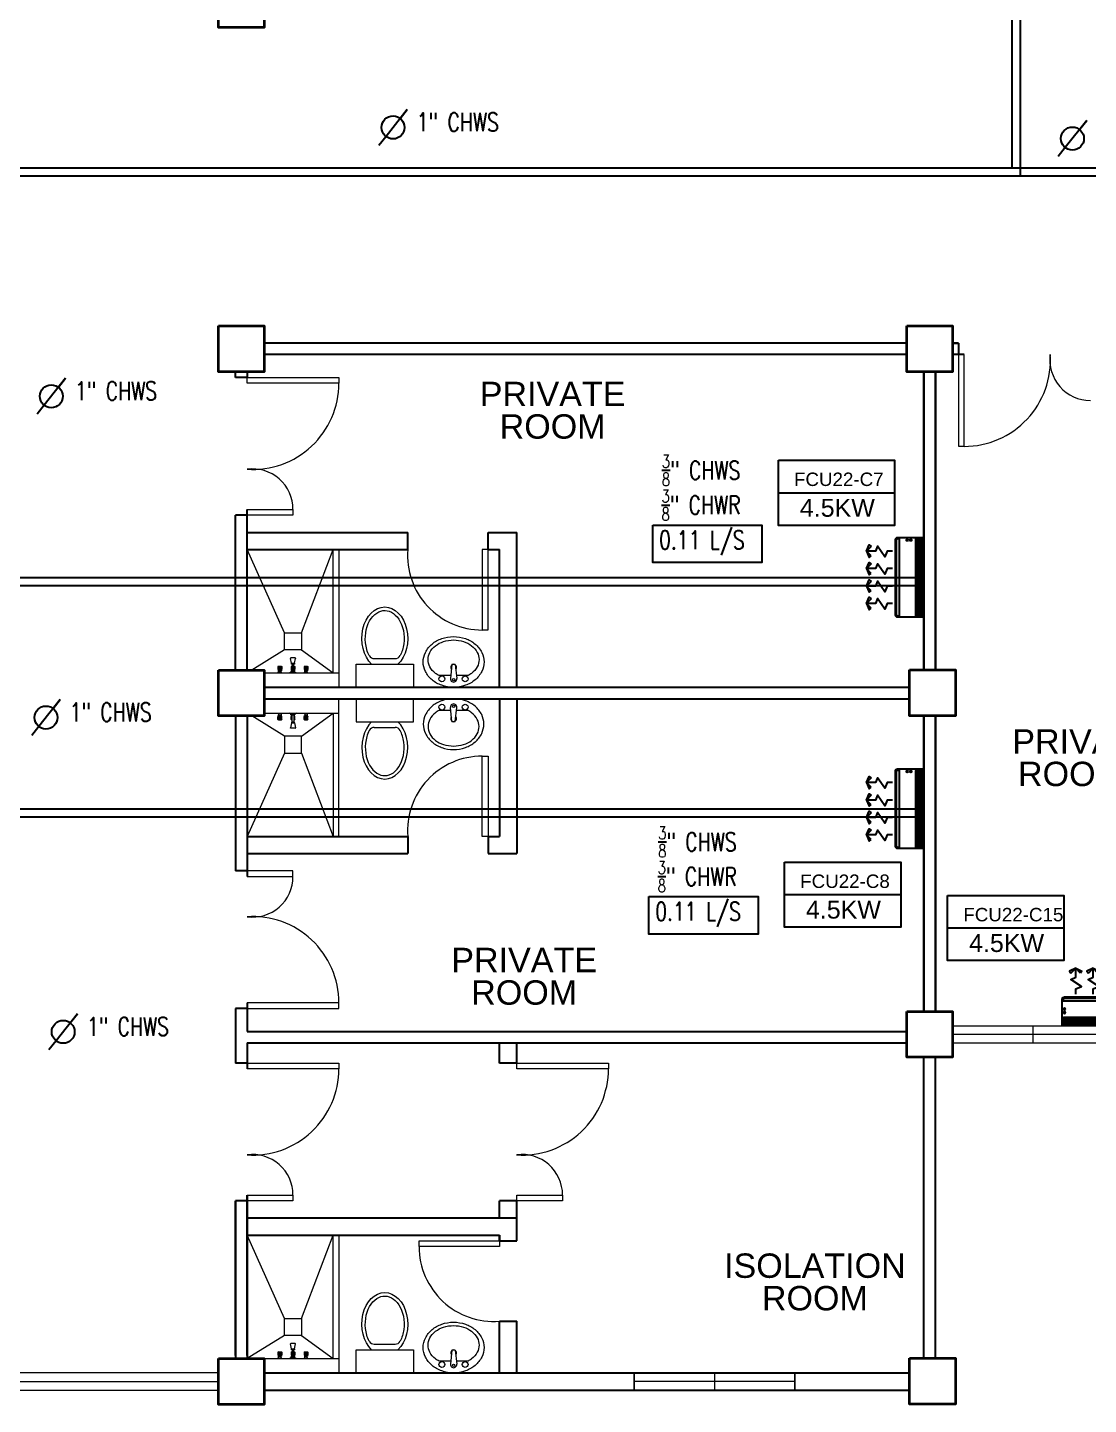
# Model space of a CAD drawing. Header units: millimetres. Extents: x 5 to 430, y 3 to 339.
# Drawn here: x 144.51 to 153.76, y 101.11 to 113.11 of the extents above; entities that cross this region are included whole.
import ezdxf

# ---------------------------------------------------------------- set-up
doc = ezdxf.new("R2010")
doc.units = ezdxf.units.MM
doc.header["$MEASUREMENT"] = 0
for name, color, linetype in [('AIR', 7, 'Continuous'), ('fcu line', 7, 'Continuous'), ('fcu return', 7, 'Continuous'), ('label', 7, 'Continuous'), ('Legends', 7, 'Continuous'), ('pipe label', 7, 'Continuous')]:
    doc.layers.add(name, color=color, linetype=linetype)
doc.styles.add('Arch-Dim', font='simplex.shx', dxfattribs={"width": 0.75})
doc.styles.get("Standard").update_dxf_attribs({"font": 'arial.ttf'})
doc.styles.add('SWISSLT175', font='swissl.ttf', dxfattribs={"height": 0.175})

# ---------------------------------------------------------------- blocks, each defined once
blk = doc.blocks.new('CARRIER-S30-32 (FCD)')
at = {"layer": 'AIR'}
for p, q in [((0.825, -0.05), (-0.825, -0.05)), ((0.825, -0.075), (-0.825, -0.075)), ((0.825, -0.1), (-0.825, -0.1)), ((0.825, -0.125), (-0.825, -0.125)), ((0.825, -0.15), (-0.825, -0.15)), ((-0.6, -0.025), (-0.6, -0.175)), ((-0.4, -0.025), (-0.4, -0.175)), ((-0.2, -0.025), (-0.2, -0.175)), ((0, -0.025), (0, -0.175)), ((0.2, -0.025), (0.2, -0.175)), ((0.4, -0.025), (0.4, -0.175)), ((0.6, -0.025), (0.6, -0.175))]:
    blk.add_line(p, q, dxfattribs=at)
for points in [[(-0.8, -0.62), (0.8, -0.62, 0.414214), (0.85, -0.57), (0.85, 0), (-0.85, 0), (-0.85, -0.57, 0.414214)], [(-0.8, -0.595), (0.8, -0.595, 0.414214), (0.825, -0.57), (0.825, -0.525), (-0.825, -0.525), (-0.825, -0.57, 0.414214)]]:
    blk.add_lwpolyline(points, format="xyb", close=True, dxfattribs=at)
for points in [[(-0.825, -0.025), (0.825, -0.025), (0.825, -0.175), (-0.825, -0.175)], [(-0.664, -1.134), (-0.562, -1.239), (-0.697, -1.177)], [(-0.461, -1.134), (-0.562, -1.239), (-0.428, -1.177)], [(-0.289, -1.134), (-0.188, -1.239), (-0.322, -1.177)], [(-0.086, -1.134), (-0.188, -1.239), (-0.053, -1.177)], [(0.086, -1.134), (0.187, -1.239), (0.053, -1.177)], [(0.289, -1.134), (0.187, -1.239), (0.322, -1.177)], [(0.461, -1.134), (0.562, -1.239), (0.428, -1.177)], [(0.664, -1.134), (0.562, -1.239), (0.697, -1.177)]]:
    blk.add_lwpolyline(points, close=True, dxfattribs=at)
for points in [[(-0.562, -0.678), (-0.562, -0.794), (-0.44, -0.843), (-0.667, -0.996), (-0.562, -1.044), (-0.562, -1.239)], [(-0.188, -0.678), (-0.188, -0.794), (-0.065, -0.843), (-0.292, -0.996), (-0.188, -1.044), (-0.188, -1.239)], [(0.187, -0.678), (0.187, -0.794), (0.31, -0.843), (0.083, -0.996), (0.187, -1.044), (0.187, -1.239)], [(0.562, -0.678), (0.562, -0.794), (0.685, -0.843), (0.458, -0.996), (0.562, -1.044), (0.562, -1.239)]]:
    blk.add_lwpolyline(points, dxfattribs=at)
for centre in [(-0.8, -0.285), (-0.8, -0.36)]:
    blk.add_circle(centre, 0.0187, dxfattribs=at)

msp = doc.modelspace()

# ---------------------------------------------------------------- linework, layer by layer
at = {"color": 8, "linetype": 'ByBlock', "lineweight": 25}
for p, q in [((152.175, 110.359), (146.575, 110.359)), ((152.625, 110.359), (152.575, 110.359)), ((152.575, 110.359), (152.625, 110.359)), ((152.625, 110.359), (152.625, 110.259)), ((152.175, 110.259), (146.575, 110.259)), ((152.675, 110.259), (152.575, 110.259)), ((146.325, 110.059), (146.325, 110.109)), ((146.425, 110.059), (146.325, 110.059)), ((146.425, 110.109), (146.425, 110.059)), ((152.325, 107.511), (152.325, 110.109)), ((152.325, 110.109), (152.325, 107.511)), ((152.425, 107.511), (152.425, 110.109)), ((152.425, 110.109), (152.425, 107.511)), ((146.325, 107.509), (146.325, 108.859)), ((146.425, 108.859), (146.325, 108.859)), ((146.325, 107.509), (146.325, 108.859)), ((146.425, 107.509), (146.425, 108.909)), ((146.575, 107.359), (152.2, 107.359)), ((146.575, 107.259), (152.2, 107.259)), ((146.325, 107.109), (146.325, 105.759)), ((146.425, 107.109), (146.425, 105.709)), ((152.325, 104.534), (152.325, 107.111)), ((152.325, 107.111), (152.325, 104.534)), ((152.425, 104.534), (152.425, 107.111)), ((152.425, 107.111), (152.425, 104.534)), ((146.425, 105.759), (146.325, 105.759)), ((146.325, 104.559), (146.325, 104.309)), ((146.425, 104.559), (146.325, 104.559)), ((146.425, 104.609), (146.425, 104.359)), ((146.325, 104.309), (146.325, 104.084)), ((146.425, 104.359), (152.175, 104.359)), ((146.425, 104.259), (146.425, 104.034)), ((146.425, 104.259), (152.175, 104.259)), ((146.425, 104.084), (146.325, 104.084)), ((152.325, 101.511), (152.325, 104.134)), ((152.425, 101.511), (152.425, 104.134)), ((146.325, 102.884), (146.325, 101.509)), ((146.325, 101.534), (146.325, 102.884)), ((146.425, 102.884), (146.325, 102.884)), ((146.325, 101.534), (146.325, 102.884)), ((146.425, 102.934), (146.425, 101.509)), ((146.425, 101.534), (146.425, 102.934)), ((146.575, 101.384), (152.2, 101.384)), ((146.575, 101.234), (152.2, 101.234))]:
    msp.add_line(p, q, dxfattribs=at)
at = {"color": 8, "linetype": 'ByBlock', "lineweight": 25, "ltscale": 0.3}
for p, q in [((146.425, 108.709), (147.825, 108.709)), ((147.825, 108.559), (147.825, 108.709)), ((148.525, 108.709), (148.775, 108.709)), ((148.525, 108.559), (148.525, 108.709)), ((148.775, 107.359), (148.775, 108.709)), ((146.425, 108.559), (147.825, 108.559)), ((148.525, 108.559), (148.625, 108.559)), ((148.625, 107.359), (148.625, 108.559)), ((148.625, 107.259), (148.625, 106.059)), ((148.775, 107.259), (148.775, 105.909)), ((146.425, 106.059), (147.825, 106.059)), ((147.825, 106.059), (147.825, 105.909)), ((148.525, 106.059), (148.625, 106.059)), ((148.525, 106.059), (148.525, 105.909)), ((146.425, 105.909), (147.825, 105.909)), ((148.525, 105.909), (148.775, 105.909))]:
    msp.add_line(p, q, dxfattribs=at)
at = {"color": 8, "linetype": 'ByBlock', "lineweight": 9, "ltscale": 0.3}
for p, q in [((146.75, 107.834), (146.425, 108.559)), ((146.9, 107.834), (147.175, 108.559)), ((146.75, 107.684), (146.465, 107.509)), ((146.9, 107.684), (147.175, 107.484)), ((146.75, 106.934), (146.465, 107.109)), ((146.9, 106.934), (147.175, 107.134)), ((146.75, 106.784), (146.425, 106.059)), ((146.9, 106.784), (147.175, 106.059)), ((146.75, 101.859), (146.425, 102.584)), ((146.9, 101.859), (147.175, 102.584)), ((146.75, 101.709), (146.425, 101.509)), ((146.9, 101.709), (147.175, 101.509))]:
    msp.add_line(p, q, dxfattribs=at)
at = {"color": 8, "linetype": 'ByBlock', "lineweight": 9}
for p, q in [((146.325, 107.559), (146.325, 107.509)), ((146.425, 107.609), (146.425, 107.509)), ((146.575, 107.484), (147.225, 107.484)), ((146.575, 107.134), (147.225, 107.134)), ((152.575, 104.409), (155.325, 104.409)), ((153.275, 104.409), (153.275, 104.259)), ((153.975, 104.334), (152.575, 104.334)), ((152.575, 104.259), (155.425, 104.259)), ((146.575, 101.509), (147.225, 101.509)), ((146.175, 101.384), (143.475, 101.384)), ((143.475, 101.309), (146.175, 101.309)), ((149.8, 101.384), (149.8, 101.234)), ((151.2, 101.309), (149.8, 101.309)), ((150.5, 101.384), (150.5, 101.234)), ((151.2, 101.234), (151.2, 101.384)), ((143.475, 101.234), (146.175, 101.234))]:
    msp.add_line(p, q, dxfattribs=at)
at = {"color": 8, "lineweight": 9}
for p, q in [((146.698, 107.541), (146.694, 107.539)), ((146.694, 107.539), (146.728, 107.539)), ((146.694, 107.539), (146.694, 107.517)), ((146.698, 107.542), (146.724, 107.542)), ((146.698, 107.542), (146.698, 107.541)), ((146.698, 107.541), (146.724, 107.541)), ((146.698, 107.53), (146.698, 107.518)), ((146.705, 107.53), (146.705, 107.518)), ((146.717, 107.53), (146.717, 107.518)), ((146.724, 107.542), (146.724, 107.541)), ((146.724, 107.541), (146.728, 107.539)), ((146.724, 107.53), (146.724, 107.518)), ((146.728, 107.539), (146.728, 107.517)), ((146.812, 107.569), (146.804, 107.611)), ((146.844, 107.615), (146.805, 107.615)), ((146.812, 107.541), (146.808, 107.539)), ((146.808, 107.539), (146.817, 107.539)), ((146.808, 107.539), (146.808, 107.517)), ((146.812, 107.561), (146.812, 107.569)), ((146.812, 107.569), (146.837, 107.569)), ((146.812, 107.569), (146.837, 107.569)), ((146.837, 107.561), (146.812, 107.561)), ((146.812, 107.542), (146.817, 107.542)), ((146.812, 107.542), (146.812, 107.541)), ((146.812, 107.541), (146.817, 107.541)), ((146.812, 107.53), (146.812, 107.518)), ((146.817, 107.561), (146.817, 107.499)), ((146.832, 107.499), (146.832, 107.561)), ((146.832, 107.542), (146.838, 107.542)), ((146.832, 107.541), (146.838, 107.541)), ((146.832, 107.539), (146.841, 107.539)), ((146.837, 107.569), (146.846, 107.611)), ((146.837, 107.569), (146.837, 107.561)), ((146.838, 107.542), (146.838, 107.541)), ((146.838, 107.541), (146.841, 107.539)), ((146.838, 107.53), (146.838, 107.518)), ((146.841, 107.539), (146.841, 107.517)), ((146.925, 107.541), (146.922, 107.539)), ((146.922, 107.539), (146.922, 107.517)), ((146.922, 107.539), (146.955, 107.539)), ((146.925, 107.542), (146.925, 107.541)), ((146.925, 107.542), (146.951, 107.542)), ((146.925, 107.541), (146.951, 107.541)), ((146.925, 107.53), (146.925, 107.518)), ((146.932, 107.53), (146.932, 107.518)), ((146.944, 107.53), (146.944, 107.518)), ((146.951, 107.542), (146.951, 107.541)), ((146.951, 107.541), (146.955, 107.539)), ((146.951, 107.53), (146.951, 107.518)), ((146.955, 107.539), (146.955, 107.517)), ((147.375, 107.359), (147.375, 107.559)), ((147.375, 107.559), (147.875, 107.559)), ((147.534, 107.609), (147.715, 107.609)), ((147.875, 107.559), (147.875, 107.359)), ((148.21, 107.556), (148.197, 107.435)), ((148.239, 107.556), (148.253, 107.435)), ((146.694, 107.517), (146.697, 107.513)), ((146.694, 107.484), (146.697, 107.491)), ((146.694, 107.484), (146.728, 107.484)), ((146.694, 107.484), (146.728, 107.484)), ((146.694, 107.484), (146.694, 107.484)), ((146.697, 107.511), (146.697, 107.505)), ((146.697, 107.505), (146.698, 107.503)), ((146.697, 107.505), (146.725, 107.505)), ((146.697, 107.491), (146.725, 107.491)), ((146.698, 107.517), (146.705, 107.517)), ((146.698, 107.503), (146.724, 107.503)), ((146.7, 107.491), (146.7, 107.503)), ((146.724, 107.517), (146.717, 107.517)), ((146.722, 107.491), (146.722, 107.503)), ((146.725, 107.505), (146.724, 107.503)), ((146.725, 107.511), (146.725, 107.505)), ((146.728, 107.484), (146.725, 107.491)), ((146.728, 107.517), (146.726, 107.513)), ((146.728, 107.484), (146.728, 107.484)), ((146.807, 107.489), (146.796, 107.484)), ((146.796, 107.484), (146.854, 107.484)), ((146.842, 107.499), (146.807, 107.499)), ((146.807, 107.499), (146.807, 107.489)), ((146.842, 107.489), (146.807, 107.489)), ((146.807, 107.489), (146.842, 107.489)), ((146.808, 107.517), (146.81, 107.513)), ((146.811, 107.517), (146.817, 107.517)), ((146.811, 107.511), (146.811, 107.505)), ((146.811, 107.505), (146.817, 107.505)), ((146.811, 107.505), (146.811, 107.503)), ((146.811, 107.503), (146.817, 107.503)), ((146.813, 107.499), (146.813, 107.503)), ((146.817, 107.499), (146.832, 107.499)), ((146.838, 107.517), (146.832, 107.517)), ((146.832, 107.505), (146.839, 107.505)), ((146.832, 107.503), (146.838, 107.503)), ((146.836, 107.499), (146.836, 107.503)), ((146.839, 107.505), (146.838, 107.503)), ((146.841, 107.517), (146.839, 107.513)), ((146.839, 107.511), (146.839, 107.505)), ((146.842, 107.489), (146.842, 107.499)), ((146.854, 107.484), (146.842, 107.489)), ((146.921, 107.484), (146.925, 107.491)), ((146.921, 107.484), (146.921, 107.484)), ((146.921, 107.484), (146.955, 107.484)), ((146.921, 107.484), (146.955, 107.484)), ((146.922, 107.517), (146.924, 107.513)), ((146.924, 107.511), (146.924, 107.505)), ((146.924, 107.505), (146.952, 107.505)), ((146.924, 107.505), (146.925, 107.503)), ((146.925, 107.517), (146.932, 107.517)), ((146.925, 107.503), (146.952, 107.503)), ((146.925, 107.491), (146.952, 107.491)), ((146.927, 107.491), (146.927, 107.503)), ((146.952, 107.517), (146.944, 107.517)), ((146.95, 107.491), (146.95, 107.503)), ((146.952, 107.511), (146.952, 107.505)), ((146.952, 107.505), (146.952, 107.503)), ((146.955, 107.484), (146.952, 107.491)), ((146.955, 107.517), (146.953, 107.513)), ((146.955, 107.484), (146.955, 107.484)), ((147.875, 107.359), (147.375, 107.359)), ((147.375, 107.259), (147.375, 107.059)), ((147.875, 107.259), (147.375, 107.259)), ((147.875, 107.059), (147.875, 107.259)), ((148.21, 107.061), (148.197, 107.182)), ((148.239, 107.061), (148.253, 107.182)), ((146.694, 107.134), (146.728, 107.134)), ((146.694, 107.133), (146.694, 107.134)), ((146.694, 107.133), (146.728, 107.133)), ((146.694, 107.133), (146.697, 107.126)), ((146.694, 107.1), (146.697, 107.104)), ((146.694, 107.078), (146.694, 107.1)), ((146.694, 107.078), (146.728, 107.078)), ((146.698, 107.076), (146.694, 107.078)), ((146.697, 107.126), (146.725, 107.126)), ((146.697, 107.112), (146.698, 107.114)), ((146.697, 107.112), (146.725, 107.112)), ((146.697, 107.106), (146.697, 107.112)), ((146.698, 107.114), (146.724, 107.114)), ((146.698, 107.1), (146.705, 107.1)), ((146.698, 107.087), (146.698, 107.099)), ((146.698, 107.076), (146.724, 107.076)), ((146.698, 107.075), (146.698, 107.076)), ((146.698, 107.075), (146.724, 107.075)), ((146.7, 107.126), (146.7, 107.114)), ((146.705, 107.087), (146.705, 107.099)), ((146.724, 107.1), (146.717, 107.1)), ((146.717, 107.087), (146.717, 107.099)), ((146.722, 107.126), (146.722, 107.114)), ((146.725, 107.112), (146.724, 107.114)), ((146.724, 107.087), (146.724, 107.099)), ((146.724, 107.076), (146.728, 107.078)), ((146.724, 107.075), (146.724, 107.076)), ((146.728, 107.133), (146.725, 107.126)), ((146.725, 107.106), (146.725, 107.112)), ((146.728, 107.1), (146.726, 107.104)), ((146.728, 107.133), (146.728, 107.134)), ((146.728, 107.078), (146.728, 107.1)), ((146.807, 107.128), (146.796, 107.134)), ((146.796, 107.134), (146.854, 107.134)), ((146.812, 107.048), (146.804, 107.006)), ((146.842, 107.128), (146.807, 107.128)), ((146.807, 107.118), (146.807, 107.128)), ((146.807, 107.128), (146.842, 107.128)), ((146.842, 107.118), (146.807, 107.118)), ((146.808, 107.1), (146.81, 107.104)), ((146.808, 107.078), (146.808, 107.1)), ((146.808, 107.078), (146.817, 107.078)), ((146.812, 107.076), (146.808, 107.078)), ((146.811, 107.114), (146.817, 107.114)), ((146.811, 107.112), (146.811, 107.114)), ((146.811, 107.112), (146.817, 107.112)), ((146.811, 107.106), (146.811, 107.112)), ((146.811, 107.1), (146.817, 107.1)), ((146.812, 107.087), (146.812, 107.099)), ((146.812, 107.076), (146.817, 107.076)), ((146.812, 107.075), (146.812, 107.076)), ((146.812, 107.075), (146.817, 107.075)), ((146.812, 107.056), (146.812, 107.048)), ((146.837, 107.056), (146.812, 107.056)), ((146.812, 107.048), (146.837, 107.048)), ((146.812, 107.048), (146.837, 107.048)), ((146.813, 107.118), (146.813, 107.114)), ((146.817, 107.056), (146.817, 107.118)), ((146.817, 107.118), (146.832, 107.118)), ((146.832, 107.118), (146.832, 107.056)), ((146.832, 107.114), (146.838, 107.114)), ((146.832, 107.112), (146.839, 107.112)), ((146.838, 107.1), (146.832, 107.1)), ((146.832, 107.078), (146.841, 107.078)), ((146.832, 107.076), (146.838, 107.076)), ((146.832, 107.075), (146.838, 107.075)), ((146.836, 107.118), (146.836, 107.114)), ((146.837, 107.048), (146.837, 107.056)), ((146.837, 107.048), (146.846, 107.006)), ((146.839, 107.112), (146.838, 107.114)), ((146.838, 107.087), (146.838, 107.099)), ((146.838, 107.076), (146.841, 107.078)), ((146.838, 107.075), (146.838, 107.076)), ((146.839, 107.106), (146.839, 107.112)), ((146.841, 107.1), (146.839, 107.104)), ((146.841, 107.078), (146.841, 107.1)), ((146.854, 107.134), (146.842, 107.128)), ((146.842, 107.128), (146.842, 107.118)), ((146.921, 107.133), (146.921, 107.134)), ((146.921, 107.134), (146.955, 107.134)), ((146.921, 107.133), (146.925, 107.126)), ((146.921, 107.133), (146.955, 107.133)), ((146.922, 107.1), (146.924, 107.104)), ((146.922, 107.078), (146.922, 107.1)), ((146.925, 107.076), (146.922, 107.078)), ((146.922, 107.078), (146.955, 107.078)), ((146.924, 107.112), (146.925, 107.114)), ((146.924, 107.106), (146.924, 107.112)), ((146.924, 107.112), (146.952, 107.112)), ((146.925, 107.126), (146.952, 107.126)), ((146.925, 107.114), (146.952, 107.114)), ((146.925, 107.1), (146.932, 107.1)), ((146.925, 107.087), (146.925, 107.099)), ((146.925, 107.075), (146.925, 107.076)), ((146.925, 107.076), (146.951, 107.076)), ((146.925, 107.075), (146.951, 107.075)), ((146.927, 107.126), (146.927, 107.114)), ((146.932, 107.087), (146.932, 107.099)), ((146.952, 107.1), (146.944, 107.1)), ((146.944, 107.087), (146.944, 107.099)), ((146.95, 107.126), (146.95, 107.114)), ((146.951, 107.087), (146.951, 107.099)), ((146.951, 107.076), (146.955, 107.078)), ((146.951, 107.075), (146.951, 107.076)), ((146.955, 107.133), (146.952, 107.126)), ((146.952, 107.112), (146.952, 107.114)), ((146.952, 107.106), (146.952, 107.112)), ((146.955, 107.1), (146.953, 107.104)), ((146.955, 107.133), (146.955, 107.134)), ((146.955, 107.078), (146.955, 107.1)), ((147.375, 107.059), (147.875, 107.059)), ((146.844, 107.002), (146.805, 107.002)), ((147.534, 107.009), (147.715, 107.009)), ((146.844, 101.64), (146.805, 101.64)), ((146.698, 101.566), (146.694, 101.564)), ((146.694, 101.564), (146.728, 101.564)), ((146.694, 101.564), (146.694, 101.542)), ((146.694, 101.542), (146.697, 101.538)), ((146.697, 101.536), (146.697, 101.53)), ((146.697, 101.53), (146.698, 101.528)), ((146.697, 101.53), (146.725, 101.53)), ((146.698, 101.567), (146.724, 101.567)), ((146.698, 101.567), (146.698, 101.566)), ((146.698, 101.566), (146.724, 101.566)), ((146.698, 101.555), (146.698, 101.543)), ((146.698, 101.542), (146.705, 101.542)), ((146.698, 101.528), (146.724, 101.528)), ((146.7, 101.516), (146.7, 101.528)), ((146.705, 101.555), (146.705, 101.543)), ((146.717, 101.555), (146.717, 101.543)), ((146.724, 101.542), (146.717, 101.542)), ((146.722, 101.516), (146.722, 101.528)), ((146.724, 101.567), (146.724, 101.566)), ((146.724, 101.566), (146.728, 101.564)), ((146.724, 101.555), (146.724, 101.543)), ((146.725, 101.53), (146.724, 101.528)), ((146.725, 101.536), (146.725, 101.53)), ((146.728, 101.542), (146.726, 101.538)), ((146.728, 101.564), (146.728, 101.542)), ((146.812, 101.594), (146.804, 101.636)), ((146.842, 101.524), (146.807, 101.524)), ((146.807, 101.524), (146.807, 101.514)), ((146.812, 101.566), (146.808, 101.564)), ((146.808, 101.564), (146.817, 101.564)), ((146.808, 101.564), (146.808, 101.542)), ((146.808, 101.542), (146.81, 101.538)), ((146.811, 101.542), (146.817, 101.542)), ((146.811, 101.536), (146.811, 101.53)), ((146.811, 101.53), (146.817, 101.53)), ((146.811, 101.53), (146.811, 101.528)), ((146.811, 101.528), (146.817, 101.528)), ((146.812, 101.586), (146.812, 101.594)), ((146.812, 101.594), (146.837, 101.594)), ((146.812, 101.594), (146.837, 101.594)), ((146.837, 101.586), (146.812, 101.586)), ((146.812, 101.567), (146.817, 101.567)), ((146.812, 101.567), (146.812, 101.566)), ((146.812, 101.566), (146.817, 101.566)), ((146.812, 101.555), (146.812, 101.543)), ((146.813, 101.524), (146.813, 101.528)), ((146.817, 101.586), (146.817, 101.524)), ((146.817, 101.524), (146.832, 101.524)), ((146.832, 101.524), (146.832, 101.586)), ((146.832, 101.567), (146.838, 101.567)), ((146.832, 101.566), (146.838, 101.566)), ((146.832, 101.564), (146.841, 101.564)), ((146.838, 101.542), (146.832, 101.542)), ((146.832, 101.53), (146.839, 101.53)), ((146.832, 101.528), (146.838, 101.528)), ((146.836, 101.524), (146.836, 101.528)), ((146.837, 101.594), (146.846, 101.636)), ((146.837, 101.594), (146.837, 101.586)), ((146.838, 101.567), (146.838, 101.566)), ((146.838, 101.566), (146.841, 101.564)), ((146.838, 101.555), (146.838, 101.543)), ((146.839, 101.53), (146.838, 101.528)), ((146.841, 101.542), (146.839, 101.538)), ((146.839, 101.536), (146.839, 101.53)), ((146.841, 101.564), (146.841, 101.542)), ((146.842, 101.514), (146.842, 101.524)), ((146.925, 101.566), (146.922, 101.564)), ((146.922, 101.564), (146.922, 101.542)), ((146.922, 101.564), (146.955, 101.564)), ((146.922, 101.542), (146.924, 101.538)), ((146.924, 101.536), (146.924, 101.53)), ((146.924, 101.53), (146.952, 101.53)), ((146.924, 101.53), (146.925, 101.528)), ((146.925, 101.567), (146.925, 101.566)), ((146.925, 101.567), (146.951, 101.567)), ((146.925, 101.566), (146.951, 101.566)), ((146.925, 101.555), (146.925, 101.543)), ((146.925, 101.542), (146.932, 101.542)), ((146.925, 101.528), (146.952, 101.528)), ((146.927, 101.516), (146.927, 101.528)), ((146.932, 101.555), (146.932, 101.543)), ((146.944, 101.555), (146.944, 101.543)), ((146.952, 101.542), (146.944, 101.542)), ((146.95, 101.516), (146.95, 101.528)), ((146.951, 101.567), (146.951, 101.566)), ((146.951, 101.566), (146.955, 101.564)), ((146.951, 101.555), (146.951, 101.543)), ((146.952, 101.536), (146.952, 101.53)), ((146.952, 101.53), (146.952, 101.528)), ((146.955, 101.542), (146.953, 101.538)), ((146.955, 101.564), (146.955, 101.542)), ((147.375, 101.384), (147.375, 101.584)), ((147.375, 101.584), (147.875, 101.584)), ((147.534, 101.634), (147.715, 101.634)), ((147.875, 101.584), (147.875, 101.384)), ((148.21, 101.581), (148.197, 101.46)), ((148.239, 101.581), (148.253, 101.46)), ((146.694, 101.509), (146.697, 101.516)), ((146.694, 101.509), (146.728, 101.509)), ((146.694, 101.509), (146.728, 101.509)), ((146.694, 101.509), (146.694, 101.509)), ((146.697, 101.516), (146.725, 101.516)), ((146.728, 101.509), (146.725, 101.516)), ((146.728, 101.509), (146.728, 101.509)), ((146.807, 101.514), (146.796, 101.509)), ((146.796, 101.509), (146.854, 101.509)), ((146.842, 101.514), (146.807, 101.514)), ((146.807, 101.514), (146.842, 101.514)), ((146.854, 101.509), (146.842, 101.514)), ((146.921, 101.509), (146.925, 101.516)), ((146.921, 101.509), (146.921, 101.509)), ((146.921, 101.509), (146.955, 101.509)), ((146.921, 101.509), (146.955, 101.509)), ((146.925, 101.516), (146.952, 101.516)), ((146.955, 101.509), (146.952, 101.516)), ((146.955, 101.509), (146.955, 101.509)), ((147.875, 101.384), (147.375, 101.384))]:
    msp.add_line(p, q, dxfattribs=at)
at = {"color": 8, "linetype": 'Continuous', "lineweight": 25}
for p, q in [((148.625, 104.084), (148.625, 104.259)), ((148.775, 104.084), (148.775, 104.259)), ((148.775, 104.084), (148.625, 104.084)), ((148.625, 102.734), (148.625, 102.884)), ((148.775, 102.884), (148.625, 102.884)), ((148.775, 102.734), (148.775, 102.884)), ((148.625, 102.584), (148.625, 102.534)), ((148.625, 102.534), (148.775, 102.534)), ((148.625, 101.834), (148.775, 101.834))]:
    msp.add_line(p, q, dxfattribs=at)
at = {"color": 8, "lineweight": 25, "ltscale": 0.3}
for p, q in [((146.425, 102.734), (148.775, 102.734)), ((148.525, 102.734), (148.775, 102.734)), ((148.775, 102.534), (148.775, 102.734)), ((146.425, 102.584), (148.625, 102.584)), ((148.525, 102.584), (148.625, 102.584)), ((148.625, 102.534), (148.625, 102.584)), ((148.625, 101.384), (148.625, 101.834)), ((148.775, 101.384), (148.775, 101.834))]:
    msp.add_line(p, q, dxfattribs=at)
at = {"color": 8, "linetype": 'ByBlock', "lineweight": 35}
for points in [[(146.175, 113.509), (146.575, 113.509), (146.575, 113.109), (146.175, 113.109)], [(146.175, 110.509), (146.575, 110.509), (146.575, 110.109), (146.175, 110.109)], [(152.175, 110.509), (152.575, 110.509), (152.575, 110.109), (152.175, 110.109)], [(146.175, 107.509), (146.575, 107.509), (146.575, 107.109), (146.175, 107.109)], [(152.2, 107.511), (152.6, 107.511), (152.6, 107.111), (152.2, 107.111)], [(152.175, 104.534), (152.575, 104.534), (152.575, 104.134), (152.175, 104.134)], [(146.175, 101.509), (146.575, 101.509), (146.575, 101.109), (146.175, 101.109)], [(152.2, 101.511), (152.6, 101.511), (152.6, 101.111), (152.2, 101.111)]]:
    msp.add_lwpolyline(points, close=True, dxfattribs=at)
at = {"color": 8, "lineweight": 13, "ltscale": 0.03}
for points in [[(152.675, 110.259), (152.625, 110.259), (152.625, 109.459), (152.675, 109.459)], [(146.425, 110.009), (146.425, 110.059), (147.225, 110.059), (147.225, 110.009)], [(146.425, 108.859), (146.425, 108.909), (146.825, 108.909), (146.825, 108.859)], [(148.525, 108.559), (148.475, 108.559), (148.475, 107.859), (148.525, 107.859)], [(148.525, 106.059), (148.475, 106.059), (148.475, 106.759), (148.525, 106.759)], [(146.425, 105.759), (146.425, 105.709), (146.825, 105.709), (146.825, 105.759)], [(146.425, 104.609), (146.425, 104.559), (147.225, 104.559), (147.225, 104.609)], [(146.425, 104.034), (146.425, 104.084), (147.225, 104.084), (147.225, 104.034)], [(148.775, 104.034), (148.775, 104.084), (149.575, 104.084), (149.575, 104.034)], [(146.425, 102.884), (146.425, 102.934), (146.825, 102.934), (146.825, 102.884)], [(148.775, 102.884), (148.775, 102.934), (149.175, 102.934), (149.175, 102.884)], [(148.625, 102.534), (148.625, 102.484), (147.925, 102.484), (147.925, 102.534)]]:
    msp.add_lwpolyline(points, close=True, dxfattribs=at)
at = {"color": 8, "linetype": 'ByBlock', "lineweight": 9, "ltscale": 0.3}
for points in [[(147.175, 107.484), (147.175, 108.559), (147.225, 108.559), (147.225, 107.359), (147.225, 107.359)], [(147.175, 107.134), (147.175, 106.059), (147.225, 106.059), (147.225, 107.259), (147.225, 107.259)], [(147.175, 101.509), (147.175, 102.584), (147.225, 102.584), (147.225, 101.384), (147.225, 101.384)]]:
    msp.add_lwpolyline(points, dxfattribs=at)
at = {"color": 8, "linetype": 'ByBlock', "lineweight": 9, "ltscale": 0.03}
for points in [[(146.9, 107.684), (146.75, 107.684), (146.75, 107.834), (146.9, 107.834)], [(146.9, 106.934), (146.75, 106.934), (146.75, 106.784), (146.9, 106.784)], [(146.9, 101.709), (146.75, 101.709), (146.75, 101.859), (146.9, 101.859)]]:
    msp.add_lwpolyline(points, close=True, dxfattribs=at)
at = {"color": 8, "lineweight": 9}
for points in [[(147.96, 107.58, -0.11576), (147.979, 107.662, -0.104047), (148.037, 107.736, -0.090875), (148.121, 107.783, -0.083344), (148.225, 107.801, -0.083344), (148.328, 107.783, -0.090875), (148.412, 107.736, -0.104047), (148.47, 107.662, -0.11576), (148.49, 107.58, -0.11576), (148.47, 107.497, -0.104047), (148.412, 107.423, -0.090875), (148.328, 107.376, -0.083344), (148.225, 107.359, -0.083344), (148.121, 107.376, -0.090875), (148.037, 107.423, -0.104047), (147.979, 107.497, -0.11576)], [(147.96, 101.605, -0.11576), (147.979, 101.687, -0.104047), (148.037, 101.761, -0.090875), (148.121, 101.808, -0.083344), (148.225, 101.826, -0.083344), (148.328, 101.808, -0.090875), (148.412, 101.761, -0.104047), (148.47, 101.687, -0.11576), (148.49, 101.605, -0.11576), (148.47, 101.522, -0.104047), (148.412, 101.448, -0.090875), (148.328, 101.401, -0.083344), (148.225, 101.384, -0.083344), (148.121, 101.401, -0.090875), (148.037, 101.448, -0.104047), (147.979, 101.522, -0.11576)]]:
    msp.add_lwpolyline(points, format="xyb", close=True, dxfattribs=at)
for points in [[(148.002, 107.601, -0.124838), (148.018, 107.663, -0.105788), (148.067, 107.721, -0.086697), (148.137, 107.757, -0.076776), (148.225, 107.771, -0.076776), (148.312, 107.757, -0.086697), (148.382, 107.721, -0.105788), (148.431, 107.663, -0.124838), (148.447, 107.601, -0.124838), (148.431, 107.538, -0.105788), (148.382, 107.48, -0.040067), (148.351, 107.461), (148.249, 107.461, -0.040067)], [(148.2, 107.461), (148.098, 107.461, -0.040067), (148.067, 107.48, -0.105788), (148.018, 107.538, -0.124838), (148.002, 107.601, -0.124838)], [(148.002, 107.017, 0.124838), (148.018, 106.954, 0.105788), (148.067, 106.896, 0.086697), (148.137, 106.86, 0.076776), (148.225, 106.847, 0.076776), (148.312, 106.86, 0.086697), (148.382, 106.896, 0.105788), (148.431, 106.954, 0.124838), (148.447, 107.017, 0.124838), (148.431, 107.079, 0.105788), (148.382, 107.137, 0.040067), (148.351, 107.157), (148.249, 107.157, 0.040067)], [(148.2, 107.157), (148.098, 107.157, 0.040067), (148.067, 107.137, 0.105788), (148.018, 107.079, 0.124838), (148.002, 107.017, 0.124838)], [(148.002, 101.626, -0.124838), (148.018, 101.688, -0.105788), (148.067, 101.746, -0.086697), (148.137, 101.782, -0.076776), (148.225, 101.796, -0.076776), (148.312, 101.782, -0.086697), (148.382, 101.746, -0.105788), (148.431, 101.688, -0.124838), (148.447, 101.626, -0.124838), (148.431, 101.563, -0.105788), (148.382, 101.505, -0.040067), (148.351, 101.486), (148.249, 101.486, -0.040067)], [(148.2, 101.486), (148.098, 101.486, -0.040067), (148.067, 101.505, -0.105788), (148.018, 101.563, -0.124838), (148.002, 101.626, -0.124838)]]:
    msp.add_lwpolyline(points, format="xyb", dxfattribs=at)
msp.add_lwpolyline([(149.8, 101.384), (151.2, 101.384), (151.2, 101.234), (149.8, 101.234)], close=True, dxfattribs=at)
for centre, radius in [((148.123, 107.432), 0.0255), ((148.225, 107.425), 0.0095), ((148.326, 107.432), 0.0255), ((148.123, 107.186), 0.0255), ((148.225, 107.192), 0.0095), ((148.326, 107.186), 0.0255), ((148.123, 101.457), 0.0255), ((148.225, 101.45), 0.0095), ((148.326, 101.457), 0.0255)]:
    msp.add_circle(centre, radius, dxfattribs=at)
at = {"color": 8, "lineweight": 13, "ltscale": 0.03}
for centre, radius, start, end in [((152.675, 110.21), 0.752, 270, 3.6952), ((153.775, 110.212), 0.353, 172.3719, 270), ((146.473, 110.009), 0.752, 266.3048, 0), ((146.472, 108.909), 0.353, 0, 97.6281), ((148.475, 108.51), 0.652, 175.7578, 270), ((148.475, 106.107), 0.652, 90, 184.2422), ((146.472, 105.709), 0.353, 262.3719, 0), ((146.473, 104.609), 0.752, 0, 93.6952), ((146.473, 104.034), 0.752, 266.3048, 0), ((148.823, 104.034), 0.752, 266.3048, 0), ((146.472, 102.934), 0.353, 0, 97.6281), ((148.822, 102.934), 0.353, 0, 97.6281), ((148.576, 102.484), 0.652, 180, 274.2422)]:
    msp.add_arc(centre, radius, start, end, dxfattribs=at)
at = {"color": 8, "lineweight": 9}
for centre, radius, start, end in [((147.534, 107.659), 0.05, 208.1501, 270), ((147.715, 107.659), 0.05, 270, 331.9916), ((148.225, 107.534), 0.025, 126.3068, 221.2022), ((148.225, 107.463), 0.0948, 81.2026, 98.7974), ((148.225, 107.534), 0.025, 71.3793, 108.6207), ((148.225, 107.534), 0.025, 318.7978, 53.6932), ((148.225, 107.432), 0.028, 173.7545, 6.2455), ((148.184, 107.018), 0.228, 129.8268, 153.5873), ((148.208, 106.989), 0.267, 109.0569, 129.8268), ((148.225, 106.942), 0.317, 90, 109.0569), ((148.225, 107.186), 0.028, 353.7545, 186.2455), ((148.225, 106.942), 0.317, 70.9431, 90), ((148.241, 106.989), 0.267, 50.1732, 70.9431), ((148.266, 107.018), 0.228, 26.4127, 50.1732), ((148.145, 107.038), 0.185, 153.5873, 180), ((148.225, 107.084), 0.025, 138.7978, 233.6932), ((148.225, 107.154), 0.0948, 261.2026, 278.7974), ((148.225, 107.084), 0.025, 251.3793, 288.6207), ((148.225, 107.084), 0.025, 306.3068, 41.2022), ((148.304, 107.038), 0.185, 0, 26.4127), ((147.534, 106.959), 0.05, 90, 151.8499), ((147.715, 106.959), 0.05, 28.0084, 90), ((148.145, 107.038), 0.185, 180, 206.4127), ((148.184, 107.057), 0.228, 206.4127, 230.1732), ((148.266, 107.057), 0.228, 309.8268, 333.5873), ((148.304, 107.038), 0.185, 333.5873, 0), ((148.208, 107.087), 0.267, 230.1732, 250.9431), ((148.225, 107.133), 0.317, 250.9431, 270), ((148.225, 107.133), 0.317, 270, 289.0569), ((148.241, 107.087), 0.267, 289.0569, 309.8268), ((147.534, 101.684), 0.05, 208.1501, 270), ((147.715, 101.684), 0.05, 270, 331.9916), ((148.225, 101.559), 0.025, 126.3068, 221.2022), ((148.225, 101.488), 0.0948, 81.2026, 98.7974), ((148.225, 101.559), 0.025, 71.3793, 108.6207), ((148.225, 101.559), 0.025, 318.7978, 53.6932), ((148.225, 101.457), 0.028, 173.7545, 6.2455)]:
    msp.add_arc(centre, radius, start, end, dxfattribs=at)
at = {"color": 8, "lineweight": 9, "extrusion": (0, 0, -1)}
for centre in [(147.625, 107.784), (147.625, 101.809)]:
    msp.add_ellipse(centre, major_axis=(0, -0.275), ratio=0.727273, start_param=0.612555, end_param=5.670631, dxfattribs=at)
at = {"color": 8, "lineweight": 9, "extrusion": (4.99074e-41, 2.88216e-41, -1)}
for centre, major_axis, start_param, end_param in [((146.685, 107.529), (0.00896, 0.00896), 0.011497, 0.722582), ((146.715, 107.529), (0.00738, 0.00738), 4.000472, 4.78527), ((146.711, 107.534), (0.00268, 0.00268), -1.497915, -0.073106), ((146.707, 107.529), (-0.00738, 0.00738), 1.497691, 2.282489), ((146.737, 107.529), (-0.00896, 0.00896), 5.560378, 6.271464), ((146.799, 107.529), (0.00896, 0.00896), 0.011497, 0.722582), ((146.85, 107.529), (0.00896, 0.00896), 3.989582, 4.700667), ((146.842, 107.612), (-0.00268, 0.00268), 1.354119, 2.724181), ((146.913, 107.529), (0.00896, 0.00896), 0.011497, 0.722582), ((146.943, 107.529), (0.00738, 0.00738), 4.000472, 4.78527), ((146.938, 107.534), (0.00268, 0.00268), -1.497915, -0.073106), ((146.934, 107.529), (-0.00738, 0.00738), 1.497691, 2.282489), ((146.964, 107.529), (-0.00896, 0.00896), 5.560378, 6.271464), ((146.683, 107.524), (-0.0118, 0.0118), 2.876824, 3.009049), ((146.694, 107.518), (-0.00268, 0.00268), 2.356082, 2.983721), ((146.693, 107.511), (-0.00268, 0.00268), 1.862141, 2.356082), ((146.709, 107.518), (0.00268, 0.00268), 3.299239, 3.926878), ((146.716, 107.523), (-0.00887, 0.00887), 4.509022, 4.870036), ((146.711, 107.516), (0.00268, 0.00268), 1.773938, 2.938226), ((146.706, 107.523), (-0.00887, 0.00887), 2.983721, 3.344735), ((146.713, 107.518), (0.00268, 0.00268), 0.785286, 1.412925), ((146.728, 107.518), (-0.00268, 0.00268), 4.870036, 5.497675), ((146.739, 107.524), (0.0118, 0.0118), 3.273911, 3.406137), ((146.729, 107.511), (-0.00268, 0.00268), 5.497675, 5.991616), ((146.796, 107.524), (-0.0118, 0.0118), 2.876824, 3.009049), ((146.807, 107.511), (0.00268, 0.00268), 0.291344, 0.785286), ((146.808, 107.518), (0.00268, 0.00268), 0.785286, 1.412925), ((146.842, 107.518), (0.00268, 0.00268), 3.299239, 3.926878), ((146.853, 107.524), (-0.0118, 0.0118), 4.844707, 4.976933), ((146.842, 107.511), (0.00268, 0.00268), 3.926878, 4.42082), ((146.91, 107.524), (0.0118, 0.0118), 1.306028, 1.438253), ((146.921, 107.511), (-0.00268, 0.00268), 1.862141, 2.356082), ((146.921, 107.518), (-0.00268, 0.00268), 2.356082, 2.983721), ((146.936, 107.518), (0.00268, 0.00268), 3.299239, 3.926878), ((146.943, 107.523), (-0.00887, 0.00887), 4.509022, 4.870036), ((146.938, 107.516), (0.00268, 0.00268), 1.773938, 2.938226), ((146.933, 107.523), (-0.00887, 0.00887), 2.983721, 3.344735), ((146.941, 107.518), (0.00268, 0.00268), 0.785286, 1.412925), ((146.955, 107.518), (-0.00268, 0.00268), 4.870036, 5.497675), ((146.967, 107.524), (0.0118, 0.0118), 3.273911, 3.406137), ((146.956, 107.511), (-0.00268, 0.00268), 5.497675, 5.991616), ((146.842, 101.637), (-0.00268, 0.00268), 1.354119, 2.724181), ((146.685, 101.554), (0.00896, 0.00896), 0.011497, 0.722582), ((146.683, 101.549), (-0.0118, 0.0118), 2.876824, 3.009049), ((146.694, 101.543), (-0.00268, 0.00268), 2.356082, 2.983721), ((146.693, 101.536), (-0.00268, 0.00268), 1.862141, 2.356082), ((146.715, 101.554), (0.00738, 0.00738), 4.000472, 4.78527), ((146.709, 101.543), (0.00268, 0.00268), 3.299239, 3.926878), ((146.716, 101.548), (-0.00887, 0.00887), 4.509022, 4.870036), ((146.711, 101.559), (0.00268, 0.00268), -1.497915, -0.073106), ((146.711, 101.541), (0.00268, 0.00268), 1.773938, 2.938226), ((146.706, 101.548), (-0.00887, 0.00887), 2.983721, 3.344735), ((146.707, 101.554), (-0.00738, 0.00738), 1.497691, 2.282489), ((146.713, 101.543), (0.00268, 0.00268), 0.785286, 1.412925), ((146.737, 101.554), (-0.00896, 0.00896), 5.560378, 6.271464), ((146.728, 101.543), (-0.00268, 0.00268), 4.870036, 5.497675), ((146.739, 101.549), (0.0118, 0.0118), 3.273911, 3.406137), ((146.729, 101.536), (-0.00268, 0.00268), 5.497675, 5.991616), ((146.799, 101.554), (0.00896, 0.00896), 0.011497, 0.722582), ((146.796, 101.549), (-0.0118, 0.0118), 2.876824, 3.009049), ((146.807, 101.536), (0.00268, 0.00268), 0.291344, 0.785286), ((146.808, 101.543), (0.00268, 0.00268), 0.785286, 1.412925), ((146.85, 101.554), (0.00896, 0.00896), 3.989582, 4.700667), ((146.842, 101.543), (0.00268, 0.00268), 3.299239, 3.926878), ((146.853, 101.549), (-0.0118, 0.0118), 4.844707, 4.976933), ((146.842, 101.536), (0.00268, 0.00268), 3.926878, 4.42082), ((146.913, 101.554), (0.00896, 0.00896), 0.011497, 0.722582), ((146.91, 101.549), (0.0118, 0.0118), 1.306028, 1.438253), ((146.921, 101.536), (-0.00268, 0.00268), 1.862141, 2.356082), ((146.921, 101.543), (-0.00268, 0.00268), 2.356082, 2.983721), ((146.943, 101.554), (0.00738, 0.00738), 4.000472, 4.78527), ((146.936, 101.543), (0.00268, 0.00268), 3.299239, 3.926878), ((146.943, 101.548), (-0.00887, 0.00887), 4.509022, 4.870036), ((146.938, 101.559), (0.00268, 0.00268), -1.497915, -0.073106), ((146.938, 101.541), (0.00268, 0.00268), 1.773938, 2.938226), ((146.933, 101.548), (-0.00887, 0.00887), 2.983721, 3.344735), ((146.934, 101.554), (-0.00738, 0.00738), 1.497691, 2.282489), ((146.941, 101.543), (0.00268, 0.00268), 0.785286, 1.412925), ((146.964, 101.554), (-0.00896, 0.00896), 5.560378, 6.271464), ((146.955, 101.543), (-0.00268, 0.00268), 4.870036, 5.497675), ((146.967, 101.549), (0.0118, 0.0118), 3.273911, 3.406137), ((146.956, 101.536), (-0.00268, 0.00268), 5.497675, 5.991616)]:
    msp.add_ellipse(centre, major_axis=major_axis, ratio=1, start_param=start_param, end_param=end_param, dxfattribs=at)
at = {"color": 8, "lineweight": 9}
for centre, major_axis, ratio, start_param, end_param in [((146.807, 107.612), (-0.00268, 0.00268), 1, -0.216453, 1.153609), ((146.685, 107.088), (0.00896, 0.00896), 1, -1.559299, -0.848214), ((146.683, 107.093), (0.0118, 0.0118), 1, -0.264769, -0.132543), ((146.693, 107.106), (0.00268, -0.00268), 1, 0.291344, 0.785286), ((146.694, 107.099), (0.00268, 0.00268), 1, -0.785511, -0.157871), ((146.709, 107.099), (0.00268, -0.00268), 1, 3.299239, 3.926878), ((146.715, 107.088), (0.00738, -0.00738), 1, 4.000472, 4.78527), ((146.716, 107.094), (0.00887, 0.00887), 1, 1.36743, 1.728443), ((146.711, 107.101), (0.00268, 0.00268), 1, 0.203142, 1.36743), ((146.711, 107.083), (0.00268, -0.00268), 1, 4.78527, 6.21008), ((146.706, 107.094), (0.00887, -0.00887), 1, 1.412925, 1.773938), ((146.707, 107.088), (0.00738, 0.00738), 1, 4.639283, 5.424081), ((146.713, 107.099), (0.00268, -0.00268), 1, 0.785286, 1.412925), ((146.728, 107.099), (0.00268, -0.00268), 1, 3.299239, 3.926878), ((146.737, 107.088), (0.00896, -0.00896), 1, 3.989582, 4.700667), ((146.729, 107.106), (0.00268, -0.00268), 1, 3.926878, 4.42082), ((146.739, 107.093), (0.0118, 0.0118), 1, 1.703115, 1.83534), ((146.799, 107.088), (0.00896, -0.00896), 1, 0.011497, 0.722582), ((146.807, 107.106), (0.00268, 0.00268), 1, -1.279452, -0.785511), ((146.796, 107.093), (0.0118, -0.0118), 1, 1.306028, 1.438253), ((146.808, 107.099), (0.00268, 0.00268), 1, -0.785511, -0.157871), ((146.853, 107.093), (0.0118, -0.0118), 1, 3.273911, 3.406137), ((146.842, 107.099), (0.00268, -0.00268), 1, 3.299239, 3.926878), ((146.85, 107.088), (0.00896, 0.00896), 1, 2.418785, 3.129871), ((146.842, 107.106), (0.00268, -0.00268), 1, 3.926878, 4.42082), ((146.913, 107.088), (0.00896, 0.00896), 1, -1.559299, -0.848214), ((146.91, 107.093), (0.0118, 0.0118), 1, -0.264769, -0.132543), ((146.921, 107.106), (0.00268, 0.00268), 1, -1.279452, -0.785511), ((146.921, 107.099), (0.00268, -0.00268), 1, 0.785286, 1.412925), ((146.936, 107.099), (0.00268, -0.00268), 1, 3.299239, 3.926878), ((146.943, 107.088), (0.00738, -0.00738), 1, 4.000472, 4.78527), ((146.943, 107.094), (0.00887, -0.00887), 1, 2.938226, 3.299239), ((146.938, 107.101), (0.00268, 0.00268), 1, 0.203142, 1.36743), ((146.938, 107.083), (0.00268, 0.00268), 1, 3.214474, 4.639283), ((146.933, 107.094), (0.00887, 0.00887), 1, -0.157871, 0.203142), ((146.934, 107.088), (0.00738, -0.00738), 1, 6.21008, 6.994878), ((146.941, 107.099), (0.00268, -0.00268), 1, 0.785286, 1.412925), ((146.955, 107.099), (0.00268, 0.00268), 1, 1.728443, 2.356082), ((146.964, 107.088), (0.00896, 0.00896), 1, 2.418785, 3.129871), ((146.956, 107.106), (0.00268, 0.00268), 1, 2.356082, 2.850023), ((146.967, 107.093), (0.0118, 0.0118), 1, 1.703115, 1.83534), ((147.625, 106.834), (0, 0.275), 0.727273, 0.612555, 5.670631), ((146.842, 107.005), (0.00268, -0.00268), 1, 6.066508, 7.43657), ((146.807, 101.637), (-0.00268, 0.00268), 1, -0.216453, 1.153609)]:
    msp.add_ellipse(centre, major_axis=major_axis, ratio=ratio, start_param=start_param, end_param=end_param, dxfattribs=at)
at = {"color": 8, "lineweight": 9, "extrusion": (4.99074e-41, -2.88216e-41, -1)}
msp.add_ellipse((146.807, 107.005), major_axis=(0.00268, 0.00268), ratio=1, start_param=2.92514, end_param=4.295202, dxfattribs=at)
at = {"color": 8, "lineweight": 9}
for points in [[(147.49, 107.635), (147.481, 107.651), (147.474, 107.669), (147.447, 107.761), (147.452, 107.848), (147.51, 107.979), (147.56, 108.021), (147.658, 108.034), (147.71, 108.008), (147.784, 107.897), (147.802, 107.813), (147.786, 107.7), (147.775, 107.665), (147.759, 107.635)], [(147.49, 106.982), (147.481, 106.966), (147.474, 106.948), (147.447, 106.856), (147.452, 106.769), (147.51, 106.638), (147.56, 106.596), (147.658, 106.583), (147.71, 106.609), (147.784, 106.72), (147.802, 106.804), (147.786, 106.918), (147.775, 106.952), (147.759, 106.982)], [(147.49, 101.66), (147.481, 101.676), (147.474, 101.694), (147.447, 101.786), (147.452, 101.873), (147.51, 102.004), (147.56, 102.046), (147.658, 102.059), (147.71, 102.033), (147.784, 101.922), (147.802, 101.838), (147.786, 101.725), (147.775, 101.69), (147.759, 101.66)]]:
    msp.add_open_spline(points, degree=3, knots=[0.937253, 0.937253, 0.937253, 0.937253, 1.185372, 1.185372, 2.113864, 2.113864, 3.042356, 3.042356, 3.970847, 3.970847, 4.899339, 4.899339, 5.346062, 5.346062, 5.346062, 5.346062], dxfattribs=at)
at = {"layer": 'fcu line', "linetype": 'Continuous'}
for p, q in [((153.165, 111.814), (153.165, 131.509)), ((170.033, 111.814), (141.61, 111.814)), ((138.11, 108.317), (152.325, 108.317)), ((138.11, 106.3), (152.325, 106.3))]:
    msp.add_line(p, q, dxfattribs=at)
at = {"layer": 'fcu line'}
for p, q in [((147.821, 112.395), (147.636, 112.16)), ((147.759, 112.317), (147.821, 112.395)), ((153.743, 112.298), (153.557, 112.063)), ((153.681, 112.22), (153.743, 112.298)), ((147.636, 112.16), (147.574, 112.081)), ((153.557, 112.063), (153.495, 111.984)), ((144.842, 110.052), (144.657, 109.817)), ((144.78, 109.974), (144.842, 110.052)), ((144.657, 109.817), (144.595, 109.738)), ((144.796, 107.252), (144.61, 107.017)), ((144.734, 107.174), (144.796, 107.252)), ((144.61, 107.017), (144.548, 106.938)), ((144.946, 104.513), (144.76, 104.278)), ((144.884, 104.435), (144.946, 104.513)), ((144.76, 104.278), (144.698, 104.199))]:
    msp.add_line(p, q, dxfattribs=at)
for centre in [(147.697, 112.238), (153.619, 112.141), (144.718, 109.895), (144.672, 107.095), (144.822, 104.356)]:
    msp.add_circle(centre, 0.1, dxfattribs=at)
at = {"layer": 'fcu return', "linetype": 'Continuous'}
for p, q in [((153.095, 111.884), (153.095, 131.439)), ((169.963, 111.884), (141.61, 111.884)), ((138.11, 108.247), (152.325, 108.247)), ((138.11, 106.23), (152.325, 106.23))]:
    msp.add_line(p, q, dxfattribs=at)
at = {"layer": 'Legends', "linetype": 'Continuous', "lineweight": 25}
for p, q in [((151.056, 109.054), (152.068, 109.054)), ((151.109, 105.552), (152.122, 105.552)), ((152.531, 105.261), (153.544, 105.261))]:
    msp.add_line(p, q, dxfattribs=at)
at = {"layer": 'Legends'}
for points in [[(151.056, 109.338), (152.068, 109.338), (152.068, 108.77), (151.056, 108.77)], [(151.109, 105.836), (152.122, 105.836), (152.122, 105.268), (151.109, 105.268)], [(152.531, 105.545), (153.544, 105.545), (153.544, 104.977), (152.531, 104.977)]]:
    msp.add_lwpolyline(points, close=True, dxfattribs=at)
at = {"layer": 'pipe label', "color": 7, "linetype": 'Continuous', "lineweight": 25}
for points in [[(149.961, 108.773), (150.912, 108.773), (150.912, 108.446), (149.961, 108.446)], [(149.928, 105.535), (150.88, 105.535), (150.88, 105.208), (149.928, 105.208)]]:
    msp.add_lwpolyline(points, close=True, dxfattribs=at)

# ---------------------------------------------------------------- block references
at = {"layer": 'AIR', "yscale": 0.4053817101480872, "zscale": 0.4053817101480872}
for p, xscale, rotation in [((152.325, 108.317), 0.4053817101480872, 270), ((152.325, 106.3), 0.4053817101480872, 270), ((153.875, 104.409), -0.4053817101480872, 180)]:
    msp.add_blockref('CARRIER-S30-32 (FCD)', p, dxfattribs=dict(at, xscale=xscale, rotation=rotation))

# ---------------------------------------------------------------- texts
at = {"layer": 'label', "color": 8, "linetype": 'ByBlock', "lineweight": 9, "ltscale": 0.4, "char_height": 0.2125, "attachment_point": 5, "line_spacing_factor": 0.8, "style": 'SWISSLT175'}
for s, insert in [('PRIVATE ^JROOM', (149.088, 109.772)), ('PRIVATE ^JROOM 7', (153.73, 106.744)), ('PRIVATE ^JROOM', (148.84, 104.839)), ('ISOLATION ^JROOM', (151.374, 102.175))]:
    msp.add_mtext(s, dxfattribs=dict(at, insert=insert))
at = {"layer": 'Legends', "linetype": 'Continuous', "lineweight": 25, "attachment_point": 1}
for s, width, insert, char_height in [('FCU22-C7', 0.44811, (151.192, 109.23), 0.117), ('4.5KW', 0.23674, (151.243, 109.001), 0.156), ('FCU22-C8', 0.44811, (151.246, 105.727), 0.117), ('4.5KW', 0.23674, (151.296, 105.499), 0.156), ('FCU22-C15', 0.44811, (152.668, 105.436), 0.117), ('4.5KW', 0.23674, (152.718, 105.208), 0.156)]:
    msp.add_mtext_dynamic_manual_height_columns(s, width=width, gutter_width=1.011, heights=[0], dxfattribs=dict(at, insert=insert, char_height=char_height))
at = {"layer": 'pipe label', "color": 7, "linetype": 'Continuous', "lineweight": 25, "char_height": 0.16, "attachment_point": 1, "style": 'Arch-Dim'}
for s, width, insert in [('\\A1;1" CHWS', 1.17294, (147.904, 112.364)), ('\\A1;1" CHWS', 1.17294, (144.925, 110.022)), ('\\A1;{\\H0.7x;\\S3/8;}" CHWS', 1.17294, (150.04, 109.384)), ('\\A1;{\\H0.7x;\\S3/8;}" CHWR', 0.88035, (150.037, 109.081)), ('0.11 L/S', 0.89967, (150.016, 108.723)), ('\\A1;1" CHWS', 1.17294, (144.878, 107.222)), ('\\A1;{\\H0.7x;\\S3/8;}" CHWS', 1.17294, (150.008, 106.146)), ('\\A1;{\\H0.7x;\\S3/8;}" CHWR', 0.88035, (150.004, 105.843)), ('0.11 L/S', 0.89967, (149.983, 105.485)), ('\\A1;1" CHWS', 1.17294, (145.029, 104.482))]:
    msp.add_mtext_dynamic_manual_height_columns(s, width=width, gutter_width=1.011, heights=[0], dxfattribs=dict(at, insert=insert))

doc.saveas('drawing.dxf')
